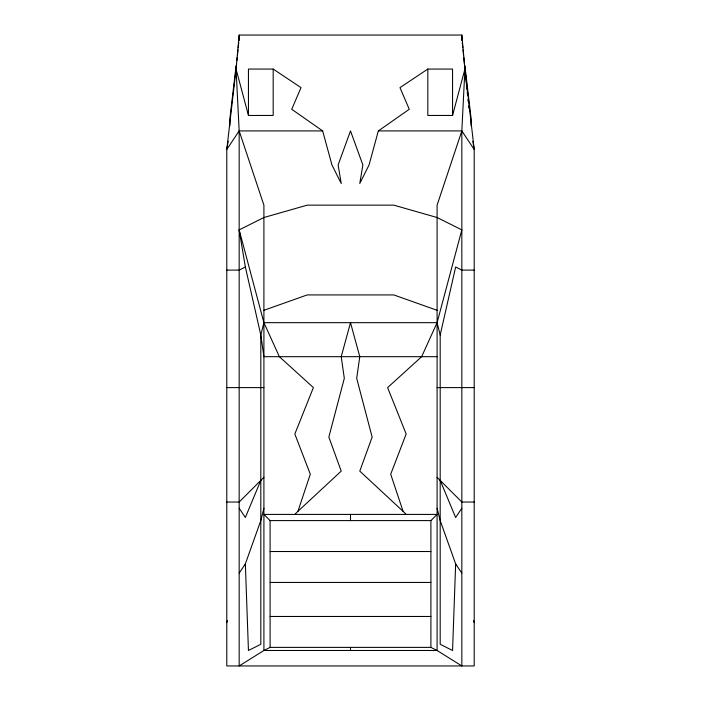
<?xml version="1.0" encoding="UTF-8"?>
<svg xmlns="http://www.w3.org/2000/svg" width="701" height="701" viewBox="0 0 701 701"><rect width="100%" height="100%" fill="white"/><g stroke="black" fill="none" stroke-linecap="round" stroke-linejoin="round"><path stroke-width="1.05" d="M437.091 508.225L440.184 520.598L455.65 563.893L452.557 650.484L440.184 644.298L440.184 335.034L455.65 267.002L461.836 270.095L474.209 270.095M248.443 115.455L248.443 69.066L273.18 69.066L273.18 115.455L248.443 115.455L236.071 69.066L239.164 130.921L239.164 665.95L263.909 650.484L270.095 647.391L430.905 647.391L437.091 650.484L461.836 665.95L461.836 130.921L464.929 69.066L461.836 35.05L239.164 35.05L236.071 69.066L226.791 149.479L226.791 665.95L474.209 665.95L474.209 149.479L464.929 69.066L452.557 115.455L427.82 115.455L427.82 69.066L452.557 69.066L452.557 115.455M236.29 66.937L236.605 63.738M236.929 60.54L237.245 57.342M237.455 55.204L237.99 49.876M238.209 47.738L238.734 42.41M238.953 40.272L239.164 38.143M236.071 65.973L229.884 118.548L229.884 125.768M228.167 141.234L226.791 149.479L239.164 130.921L322.67 130.921L331.941 164.945L341.221 183.496L338.127 164.945L350.5 130.921L362.873 164.945L359.779 183.496L369.059 164.945L378.33 130.921L409.261 109.277L399.982 87.625L427.82 69.066M263.909 508.225L260.816 520.598L245.35 563.893L239.164 573.173M226.791 622.654L227.387 620.595M294.832 514.411L297.925 511.318L310.298 474.209L294.832 433.998L313.391 387.609L279.366 356.686L263.909 322.67L239.164 229.884L263.909 217.52L307.204 205.148L393.796 205.148L437.091 217.52L461.836 229.884L437.091 322.67L421.634 356.686L387.609 387.609L406.168 433.998L390.702 474.209L403.075 511.318L406.168 514.411M378.33 130.921L461.836 130.921L437.091 205.148L437.091 650.484L263.909 650.484L263.909 205.148L239.164 130.921M260.816 480.395L245.35 517.504L239.164 508.225M461.836 508.225L455.65 517.504L440.184 480.395M263.909 477.302L239.164 502.039L226.791 502.039M430.905 520.598L437.091 514.411L263.909 514.411L270.095 520.598L430.905 520.598L430.905 647.391M297.925 511.318L341.221 471.116L328.848 437.091L344.314 378.33L341.221 356.686L350.5 322.67L359.779 356.686L356.686 378.33L372.152 437.091L359.779 471.116L403.075 511.318M239.164 229.884L245.35 267.002L239.164 270.095L226.791 270.095M263.909 310.298L307.204 294.928L393.796 294.928L437.091 310.298M437.091 356.686L263.909 356.686L260.816 335.034L245.35 267.002M226.791 387.609L263.909 387.609M437.091 387.609L474.209 387.609M474.209 502.039L461.836 502.039L437.091 477.302M270.095 551.521L430.905 551.521M270.095 582.452L430.905 582.452M270.095 616.468L430.905 616.468M273.18 69.066L301.018 87.625L291.739 109.277L322.67 130.921M461.836 130.921L474.209 149.479L472.833 141.234M455.65 563.893L461.836 573.173M473.613 620.595L474.209 622.654M440.184 335.034L437.091 322.67L263.909 322.67L260.816 335.034L260.816 644.298L248.443 650.484L245.35 563.893M464.929 65.973L471.116 118.548L471.116 125.768M461.836 38.143L462.047 40.272M462.266 42.41L462.791 47.738M463.01 49.876L463.545 55.204M463.755 57.342L466.989 89.684M467.208 91.857L467.532 95.108M467.97 99.454L468.18 101.627M468.618 105.965L468.838 108.138M461.836 35.05L461.836 40.202M350.5 514.411L350.5 520.598M350.5 647.391L350.5 650.484M270.095 520.598L270.095 647.391M239.164 35.05L239.164 40.202"/></g></svg>
